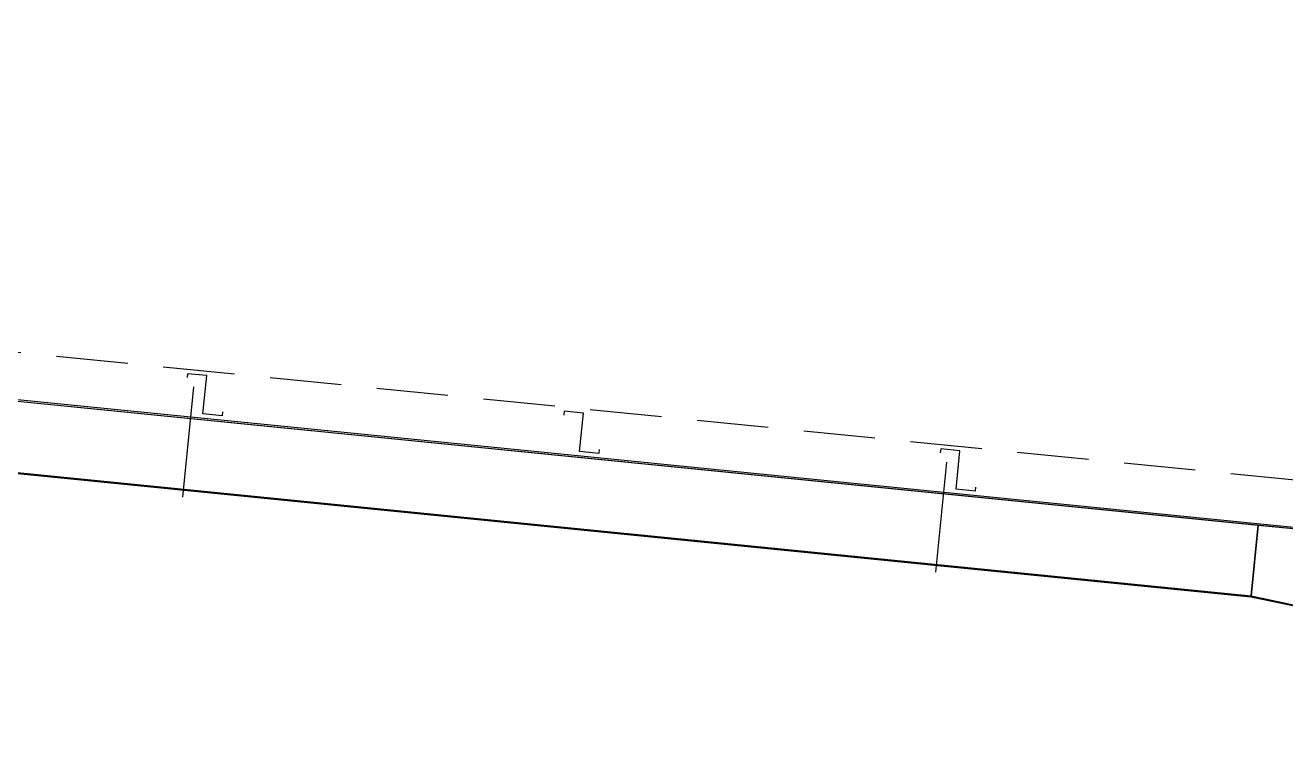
# Model space of a CAD drawing. Header units: millimetres. Extents: x 68421 to 1479662, y -51504 to 144751.
# Drawn here: x 1188672 to 1193981, y 70542 to 73527 of the extents above; entities that cross this region are included whole.
import ezdxf

# ---------------------------------------------------------------- set-up
doc = ezdxf.new("R2010")
doc.units = ezdxf.units.MM
doc.header["$LTSCALE"] = 0.35
doc.header["$MEASUREMENT"] = 0
doc.linetypes.add('CONTIN', pattern=[0, 0, 0])
doc.linetypes.add('DASHED', pattern=[1290.855, 860.57, -430.285])
doc.layers.get('0').update_dxf_attribs({"linetype": 'CONTIN'})
for name, color, linetype in [('1', 7, 'CONTIN'), ('10', 10, 'CONTIN'), ('5', 5, 'DASHED')]:
    doc.layers.add(name, color=color, linetype=linetype)

# ---------------------------------------------------------------- blocks, each defined once
blk = doc.blocks.new('ZCOL')
for p, q in [((10.16, 0), (0, 0)), ((0, 0), (0, -25.4)), ((10.16, -2.54), (10.16, 0)), ((-10.16, -25.4), (-10.16, -22.86)), ((0, -25.4), (-10.16, -25.4))]:
    blk.add_line(p, q)

msp = doc.modelspace()

# ---------------------------------------------------------------- linework, layer by layer
at = {"layer": '1'}
for p, q in [((1197358.22999, 71076.542), (1188233.57369, 71989.0078)), ((1189381.09719, 72003.4668), (1189334.65969, 71539.1132)), ((1188233.07769, 71984.0322), (1193864.98779, 71420.8427)), ((1188233.07769, 71984.0322), (1197357.73389, 71071.5673)), ((1193834.37059, 71117.3828), (1188202.72999, 71680.5468)), ((1188203.22609, 71685.5214), (1193835.13619, 71122.331)), ((1188203.22609, 71685.5214), (1193834.86669, 71122.3584)), ((1192552.67919, 71686.3086), (1192506.24169, 71221.955)), ((1193835.13619, 71122.331), (1193864.98779, 71420.8427)), ((1193864.98779, 71420.8427), (1193835.13619, 71122.331)), ((1193864.98779, 71420.8427), (1196632.98389, 71144.0429)), ((1193834.86669, 71122.3584), (1193834.37059, 71117.3828)), ((1193835.39799, 71122.2763), (1193834.37059, 71117.3828)), ((1196572.20269, 70541.6328), (1193834.37059, 71117.3828)), ((1193835.13619, 71122.331), (1193835.13619, 71122.331)), ((1193835.13619, 71122.331), (1196573.22609, 70546.5254)), ((1193835.39799, 71122.2763), (1196573.22609, 70546.5254))]:
    msp.add_line(p, q, dxfattribs=at)
at = {"layer": '5'}
msp.add_line((1174868.23389, 73526.538), (1197368.23389, 71276.54), dxfattribs=at)

# ---------------------------------------------------------------- block references
at = {"layer": '10', "xscale": 8, "yscale": -6.3740158, "zscale": -6.3740158, "rotation": 354.2894091}
for p in [(1189421.15579, 71889.3955), (1191006.94479, 71730.8164), (1192592.73779, 71572.2373)]:
    msp.add_blockref('ZCOL', p, dxfattribs=at)

doc.saveas('drawing.dxf')
